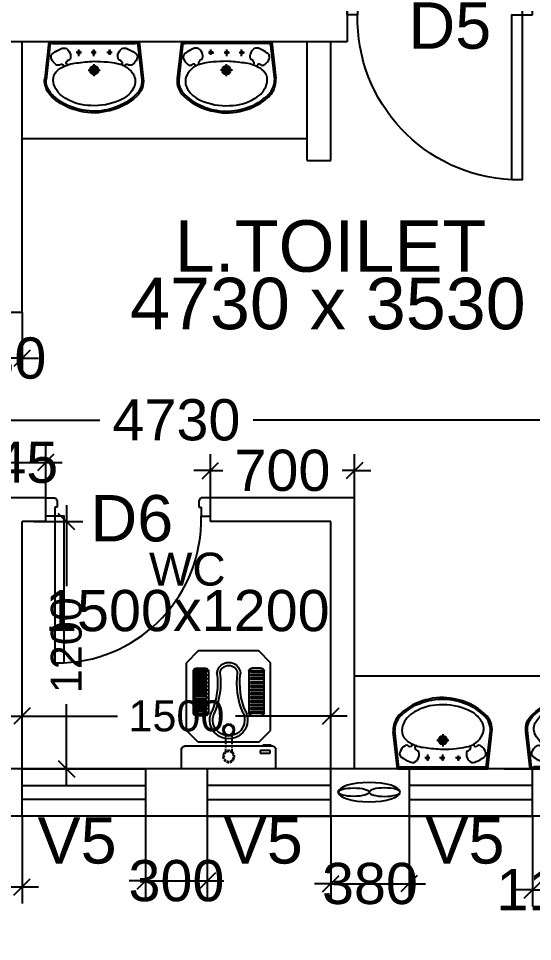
# Model space of a CAD drawing. Extents: x 7897917 to 8423973, y -6487334 to -6173396.
# Drawn here: x 7922551 to 7925049, y -6373084 to -6368603 of the extents above; entities that cross this region are included whole.
import ezdxf
from ezdxf.enums import TextEntityAlignment as Align

# ---------------------------------------------------------------- set-up
doc = ezdxf.new("R2010")
doc.units = 0
doc.header["$LTSCALE"] = 600
doc.header["$MEASUREMENT"] = 0
doc.header["$PDMODE"] = 35
doc.linetypes.add('HIDDEN', pattern=[0.375, 0.25, -0.125])
doc.layers.get('0').update_dxf_attribs({"linetype": 'CONTINUOUS'})
doc.layers.get('Defpoints').update_dxf_attribs({"linetype": 'CONTINUOUS'})
for name, color, linetype in [('DIM-TEXT', 8, 'CONTINUOUS'), ('DOOR', 32, 'CONTINUOUS'), ('Exaust', 8, 'CONTINUOUS'), ('joinery', 7, 'CONTINUOUS'), ('Room Dim', 1, 'CONTINUOUS'), ('T Wall', 8, 'CONTINUOUS'), ('TEXT', 6, 'CONTINUOUS'), ('Toi-Euip', 8, 'CONTINUOUS'), ('toi-fix', 46, 'CONTINUOUS'), ('Walls', 7, 'CONTINUOUS'), ('WIN', 151, 'CONTINUOUS'), ('Working Dim', 5, 'CONTINUOUS')]:
    doc.layers.add(name, color=color, linetype=linetype)
doc.styles.add('ari', font='arial.ttf')
doc.styles.add('ARIAL', font='arial.ttf')
doc.styles.add('RT', font='romant.shx')
doc.dimstyles.new('int. dim', dxfattribs={"dimtxt": 450, "dimasz": 80, "dimexe": 80, "dimexo": 0, "dimgap": 70, "dimtad": 0, "dimdec": 0, "dimzin": 12, "dimdsep": 46, "dimtxsty": 'ari', "dimblk": 'OBLIQUE', "dimcen": 2, "dimdle": 80, "dimclrd": 256, "dimclre": 256, "dimclrt": 6, "dimadec": 0, "dimazin": 0, "dimtfac": 1, "dimtdec": 0, "dimtix": 1, "dimtmove": 2, "dimatfit": 3, "dimfxl": 1, "dimtolj": 1, "dimtzin": 0, "dimlwd": -1, "dimlwe": -1, "dimarcsym": 0})
doc.dimstyles.new('TEXT', dxfattribs={"dimscale": 0, "dimtxt": 600, "dimasz": 300, "dimexe": 300, "dimexo": 30, "dimgap": 50, "dimtad": 0, "dimdec": 0, "dimzin": 0, "dimdsep": 46, "dimtxsty": 'RT', "dimblk": 'OBLIQUE', "dimcen": 0.09, "dimdle": 300, "dimclrd": 256, "dimclre": 256, "dimclrt": 170, "dimadec": 0, "dimazin": 0, "dimtfac": 1, "dimtdec": 0, "dimtofl": 0, "dimtmove": 2, "dimatfit": 3, "dimfxl": 1, "dimfrac": 2, "dimtolj": 1, "dimtzin": 0, "dimlwd": -1, "dimlwe": -1, "dimarcsym": 0})

# ---------------------------------------------------------------- blocks, each defined once
blk = doc.blocks.new('A$C4D064DB7')
at = {"layer": 'Toi-Euip', "color": 8}
for p, q in [((-212.3, 5.4), (-232.3, 184.5)), ((212.2, 4.9), (232.3, 184.5)), ((-219.3, -1), (-239.3, 178)), ((-28.5, 137.9), (30, 137.9)), ((0.9, 167), (0.9, 107.5)), ((219.2, -1), (239.3, 178)), ((-61.3, 51.7), (-86.8, 51.7)), ((-73.1, 68.7), (-73.1, 37.2)), ((11.1, 51.7), (-14.3, 51.7)), ((-0.6, 68.7), (-0.6, 37.2)), ((87.9, 51.7), (62.5, 51.7)), ((76.2, 63.6), (76.2, 37.2)), ((-204.6, 8.3), (200.4, 8.3)), ((-219.3, -1), (219.2, -1))]:
    blk.add_line(p, q, dxfattribs=at)
for centre, radius in [((0.9, 137.9), 20.9), ((0.9, 137.9), 15), ((0.9, 137.9), 10.5), ((-73.1, 51.7), 6.23), ((-0.6, 51.7), 6.23), ((76.2, 51.7), 6.23)]:
    blk.add_circle(centre, radius, dxfattribs=at)
for centre, radius, start, end in [((-15, 63.3), 278.1, 103.6801, 133.1199), ((-52.1, 129.5), 194.1, 106.9894, 130.6854), ((0.4, 42.8), 293.4, 66.1951, 111.8497), ((-3.7, 79.1), 265.8, 77.1391, 106.8516), ((11, 56.9), 284.8, 46.3845, 81.023), ((-115.7, 175.3), 119.3, 121.8415, 151.2146), ((-79.5, 166.9), 122.1, 117.7975, 160.6946), ((-12.7, 69.4), 239.9, 90.5187, 121.0564), ((4.5, 21.6), 288.4, 65.4107, 93.8454), ((17.4, 64.4), 266.9, 46.2173, 67.6674), ((74.5, 158), 135.4, 31.8603, 68.3132), ((-135.9, 190.3), 102.7, 132.34, 168.5521), ((-156.9, 191.3), 75.7, 146.7911, 185.1402), ((131.4, 192.6), 68.8, 336.7779, 32.4081), ((140.9, 188.9), 91.5, 357.2238, 48.0895), ((143.8, 190.8), 96.4, 352.3942, 48.6169), ((-159.3, 187.8), 80.7, 163.2392, 186.9959), ((-105.8, 184.4), 91.8, 165.5854, 192.6546), ((-124.3, 195.5), 77.6, 203.693, 246.3813), ((98.1, 210.4), 106.4, 278.0202, 335.0221), ((-154.2, 64.6), 55.1, 124.9669, 161.6496), ((-174.7, 96.4), 17.3, 50.4642, 129.5358), ((-157.9, 115.7), 8.33, 226.0403, 306.1074), ((-73.6, 263.8), 161.7, 239.5902, 265.9719), ((-156.5, 116.7), 8.45, 294.5104, 30.3287), ((-126.4, 102.5), 8.28, 83.1526, 217.3039), ((-110.1, 109.7), 26, 208.2715, 253.614), ((33.5, 869.5), 776.1, 261.2228, 267.52), ((-3.1, 803.8), 709.6, 270.2431, 275.5482), ((44.3, 384), 287.3, 274.2321, 283.8267), ((112.1, 109.7), 26, 286.386, 331.7285), ((129.6, 102.2), 7.16, 318.2984, 78.6803), ((157.9, 115.9), 7.49, 165.1523, 247.9307), ((159.9, 115.7), 8.33, 233.8926, 313.9597), ((176.7, 96.4), 17.3, 50.4642, 129.5358), ((156.2, 64.6), 55.1, 18.3504, 55.0331), ((-188.7, 72.6), 20.1, 152.4908, 243.191), ((-120.2, 149.2), 122.2, 230.5982, 250.4136), ((-161, 71.5), 47.7, 305.0585, 347.193), ((-144.2, 69.4), 30.9, 343.9654, 29.9209), ((146.2, 69.4), 30.9, 150.0791, 196.0346), ((163, 71.5), 47.7, 192.807, 234.9415), ((122.2, 149.2), 122.2, 289.5864, 309.4018), ((190.7, 72.6), 20.1, 296.809, 27.5092), ((-200, -15.1), 23.9, 101.1451, 143.7785), ((-145.6, 63.1), 33, 241.9192, 291.3561), ((147.6, 63.1), 33, 248.6439, 298.0808), ((199.8, -16.6), 24.9, 38.7487, 88.5796)]:
    blk.add_arc(centre, radius, start, end, dxfattribs=at)
blk = doc.blocks.new('A$C153C7E87')
at = {"layer": 'Exaust', "color": 10, "extrusion": (0, 0, -1)}
for centre, major_axis, ratio in [((0, 0), (150.2, 0.1), 0.312125), ((-75.1, 0), (75.1, 0), 0.271389)]:
    blk.add_ellipse(centre, major_axis=major_axis, ratio=ratio, start_param=3.141593, end_param=9.424778, dxfattribs=at)
at = {"layer": 'Exaust', "color": 10}
blk.add_ellipse((75.1, 0), major_axis=(75.1, 0), ratio=0.271389, dxfattribs=at)
blk = doc.blocks.new('Z$W@#1841')
at = {"layer": 'DOOR'}
for p, q in [((-267.6, -167.4), (-317.3, -167.4)), ((-317.3, -167.4), (-317.3, -267.4)), ((-267.6, -217.9), (-267.6, -167.4)), ((533, -217.9), (533, -167.4)), ((533, -167.4), (582.7, -167.4)), ((582.7, -167.4), (582.7, -267.4)), ((-254.1, -217.9), (-267.6, -217.9)), ((-254.1, -253.9), (-254.1, -217.9)), ((519.5, -253.9), (519.5, -217.9)), ((519.5, -217.9), (533, -217.9)), ((-317.3, -267.4), (-267.6, -267.4)), ((-267.6, -267.4), (-267.6, -265.2)), ((-254.1, -253.9), (-256.3, -253.9)), ((519.5, -253.9), (521.7, -253.9)), ((533, -267.4), (533, -265.2)), ((582.7, -267.4), (533, -267.4))]:
    blk.add_line(p, q, dxfattribs=at)
blk.add_lwpolyline([(482.5, 633.2), (482.5, -167.4), (533, -167.4), (533, 633.2)], close=True, dxfattribs=at)
at = {"layer": 'DOOR', "color": 145}
blk.add_arc((518.4, -152.1), 786.1, 92.6177, 181.1129, dxfattribs=at)
at = {"layer": 'DOOR'}
for centre, start, end in [((-267.6, -253.9), 270, 0), ((533, -253.9), 180, 270)]:
    blk.add_arc(centre, 11.2, start, end, dxfattribs=at)
blk = doc.blocks.new('A$C37B60793')
at = {"layer": 'toi-fix', "color": 8}
for p, q in [((0, 303.1), (127, 303.1)), ((0, -306.5), (0, 303.1)), ((146, -287.4), (146, 284.1)), ((171.2, 195), (247.4, 271.2)), ((247.4, 271.2), (685.9, 271.2)), ((762.1, 195), (685.9, 271.2)), ((171.2, -195.4), (171.2, 195)), ((343.3, 148.1), (343.3, 207.9)), ((358.5, 218.7), (358.5, 139.2)), ((369.5, 218.7), (358.5, 218.7)), ((362.3, 226.9), (630.5, 226.9)), ((369.5, 139.2), (369.5, 218.7)), ((382.7, 218.7), (382.7, 139.2)), ((393.7, 218.7), (382.7, 218.7)), ((393.7, 139.2), (393.7, 218.7)), ((406.9, 218.7), (406.9, 139.2)), ((417.9, 218.7), (406.9, 218.7)), ((417.9, 139.2), (417.9, 218.7)), ((431, 218.7), (431, 139.2)), ((442.1, 218.7), (431, 218.7)), ((442.1, 139.2), (442.1, 218.7)), ((455.2, 218.7), (455.2, 139.2)), ((466.3, 218.7), (455.2, 218.7)), ((466.3, 139.2), (466.3, 218.7)), ((479.4, 218.7), (479.4, 139.2)), ((490.5, 218.7), (479.4, 218.7)), ((490.5, 139.2), (490.5, 218.7)), ((503.6, 218.7), (503.6, 139.2)), ((514.6, 218.7), (503.6, 218.7)), ((514.6, 139.2), (514.6, 218.7)), ((527.8, 218.7), (527.8, 139.2)), ((538.8, 218.7), (527.8, 218.7)), ((538.8, 139.2), (538.8, 218.7)), ((552, 218.7), (552, 139.2)), ((563, 218.7), (552, 218.7)), ((563, 139.2), (563, 218.7)), ((576.2, 218.7), (576.2, 139.2)), ((587.2, 218.7), (576.2, 218.7)), ((587.2, 139.2), (587.2, 218.7)), ((600.4, 218.7), (600.4, 139.2)), ((611.4, 218.7), (600.4, 218.7)), ((611.4, 139.2), (611.4, 218.7)), ((624.5, 218.7), (624.5, 139.2)), ((635.6, 218.7), (624.5, 218.7)), ((635.6, 139.2), (635.6, 218.7)), ((649.5, 207.9), (649.5, 148.1)), ((762.1, -195.4), (762.1, 195)), ((358.5, 139.2), (369.5, 139.2)), ((630.5, 129.1), (362.3, 129.1)), ((382.7, 139.2), (393.7, 139.2)), ((406.9, 139.2), (417.9, 139.2)), ((431, 139.2), (442.1, 139.2)), ((455.2, 139.2), (466.3, 139.2)), ((479.4, 139.2), (490.5, 139.2)), ((503.6, 139.2), (514.6, 139.2)), ((527.8, 139.2), (538.8, 139.2)), ((552, 139.2), (563, 139.2)), ((576.2, 139.2), (587.2, 139.2)), ((600.4, 139.2), (611.4, 139.2)), ((624.5, 139.2), (635.6, 139.2)), ((343.3, -151.5), (343.3, -211.2)), ((358.5, -222), (358.5, -142.6)), ((358.5, -142.6), (369.5, -142.6)), ((630.5, -132.4), (362.3, -132.4)), ((369.5, -142.6), (369.5, -222)), ((382.7, -222), (382.7, -142.6)), ((382.7, -142.6), (393.7, -142.6)), ((393.7, -142.6), (393.7, -222)), ((406.9, -222), (406.9, -142.6)), ((406.9, -142.6), (417.9, -142.6)), ((417.9, -142.6), (417.9, -222)), ((431, -222), (431, -142.6)), ((431, -142.6), (442.1, -142.6)), ((442.1, -142.6), (442.1, -222)), ((455.2, -222), (455.2, -142.6)), ((455.2, -142.6), (466.3, -142.6)), ((466.3, -142.6), (466.3, -222)), ((479.4, -222), (479.4, -142.6)), ((479.4, -142.6), (490.5, -142.6)), ((490.5, -142.6), (490.5, -222)), ((503.6, -222), (503.6, -142.6)), ((503.6, -142.6), (514.6, -142.6)), ((514.6, -142.6), (514.6, -222)), ((527.8, -222), (527.8, -142.6)), ((527.8, -142.6), (538.8, -142.6)), ((538.8, -142.6), (538.8, -222)), ((552, -222), (552, -142.6)), ((552, -142.6), (563, -142.6)), ((563, -142.6), (563, -222)), ((576.2, -222), (576.2, -142.6)), ((576.2, -142.6), (587.2, -142.6)), ((587.2, -142.6), (587.2, -222)), ((600.4, -222), (600.4, -142.6)), ((600.4, -142.6), (611.4, -142.6)), ((611.4, -142.6), (611.4, -222)), ((624.5, -222), (624.5, -142.6)), ((624.5, -142.6), (635.6, -142.6)), ((635.6, -142.6), (635.6, -222)), ((649.5, -211.2), (649.5, -151.5)), ((117.8, -205), (100.3, -205)), ((100.3, -205), (100.3, -270.7)), ((117.8, -270.7), (117.8, -205)), ((153.7, -221.4), (147.5, -221.4)), ((147.5, -221.4), (147.5, -276.8)), ((153.7, -276.8), (153.7, -221.4)), ((171.2, -195.4), (247.4, -271.6)), ((369.5, -222), (358.5, -222)), ((362.3, -230.3), (630.5, -230.3)), ((393.7, -222), (382.7, -222)), ((417.9, -222), (406.9, -222)), ((442.1, -222), (431, -222)), ((466.3, -222), (455.2, -222)), ((490.5, -222), (479.4, -222)), ((514.6, -222), (503.6, -222)), ((538.8, -222), (527.8, -222)), ((563, -222), (552, -222)), ((587.2, -222), (576.2, -222)), ((611.4, -222), (600.4, -222)), ((635.6, -222), (624.5, -222)), ((685.9, -271.6), (762.1, -195.4)), ((100.3, -270.7), (117.8, -270.7)), ((147.5, -276.8), (153.7, -276.8)), ((247.4, -271.6), (685.9, -271.6)), ((0, -306.5), (127, -306.5))]:
    blk.add_line(p, q, dxfattribs=at)
at = {"layer": 'toi-fix', "color": 8, "linetype": 'HIDDEN', "ltscale": 0.1}
for p, q in [((219.3, 19), (111.7, 19)), ((219.3, -22.3), (111.7, -22.3))]:
    blk.add_line(p, q, dxfattribs=at)
at = {"layer": 'toi-fix', "color": 8, "extrusion": (0, 0, -1)}
for centre, major_axis, start_param, end_param in [((127, 284.1), (-13.5, -13.5), 2.356194, 3.926991), ((362.3, 207.9), (13.5, -13.5), 2.356194, 3.926991), ((630.5, 207.9), (-13.5, -13.5), 2.356194, 3.926991), ((316.3, -1.7), (0, -122.2), -0.449608, 3.591264), ((362.3, 148.1), (-13.5, -13.5), -0.785398, 0.785398), ((630.5, 148.1), (-13.5, -13.5), 3.926991, 5.497787), ((316.3, -1.7), (0, -103.2), -0.449671, 3.591202), ((554, 536.4), (-29.4, -484.3), -0.19615, 0.346746), ((554, 536.4), (-11.6, -466), -0.160496, 0.3824), ((611.1, -1.7), (-54, -54), 2.434309, 5.419673), ((251.3, -1.7), (-26.9, -26.9), 0.785398, 7.068583), ((251.3, -1.7), (-22.5, -22.5), 0.785398, 7.068583), ((611.1, -1.7), (40.6, -40.6), 4.005105, 6.990469), ((554, -539.7), (29.4, -484.3), 2.794864, 3.33776), ((554, -539.7), (11.6, -466), 2.7592, 3.302095), ((362.3, -151.5), (13.5, -13.5), 2.356194, 3.926991), ((630.5, -151.5), (13.5, -13.5), 3.926991, 5.497787), ((362.3, -211.2), (-13.5, -13.5), -0.785398, 0.785398), ((630.5, -211.2), (13.5, -13.5), 5.497787, 7.068583), ((127, -287.4), (13.5, -13.5), 5.497787, 7.068583)]:
    blk.add_ellipse(centre, major_axis=major_axis, ratio=1, start_param=start_param, end_param=end_param, dxfattribs=at)
at = {"layer": 'toi-fix', "color": 8, "linetype": 'HIDDEN', "ltscale": 0.1, "extrusion": (0, 0, -1)}
for major_axis, start_param, end_param in [((26.9, -26.9), 2.356194490188911, 8.639379797368496), ((22.5, -22.5), 2.356194490188169, 8.639379797367756)]:
    blk.add_ellipse((79.7, -1.7), major_axis=major_axis, ratio=1, start_param=start_param, end_param=end_param, dxfattribs=at)
blk = doc.blocks.new('_Oblique')
at = {"color": 0, "linetype": 'ByBlock', "lineweight": -2}
blk.add_line((-0.5, -0.5), (0.5, 0.5), dxfattribs=at)
blk = doc.blocks.new('*D306')
at = {"layer": 'Defpoints', "color": 0, "transparency": 16777216}
for p in [(7924068.9, -6371989.5), (7922568.9, -6372136.5), (7924068.9, -6372136.5)]:
    blk.add_point(p, dxfattribs=at)
at = {"layer": 'Working Dim', "transparency": 16777216}
for p, q in [((7922568.9, -6372136.5), (7922568.9, -6371909.5)), ((7924068.9, -6372136.5), (7924068.9, -6371909.5)), ((7922488.9, -6371989.5), (7923032.2, -6371989.5)), ((7924148.9, -6371989.5), (7923605.6, -6371989.5))]:
    blk.add_line(p, q, dxfattribs=at)
at = {"layer": 'Working Dim', "transparency": 16777216, "xscale": 80, "yscale": 80, "zscale": 80, "rotation": 180}
blk.add_blockref('_Oblique', (7922568.9, -6371989.5), dxfattribs=at)
at = {"layer": 'Working Dim', "transparency": 16777216, "xscale": 80, "yscale": 80, "zscale": 80}
blk.add_blockref('_Oblique', (7924068.9, -6371989.5), dxfattribs=at)
at = {"layer": 'Working Dim', "color": 6, "transparency": 16777216, "insert": (7923318.9, -6371989.5), "char_height": 150, "attachment_point": 5, "style": 'ari'}
blk.add_mtext('\\A1;1500', dxfattribs=at)
blk = doc.blocks.new('*D308')
at = {"layer": 'Defpoints', "color": 0, "transparency": 16777216}
for p in [(7925106.5, -6368715.6, 5.1), (7925212.3, -6368715.6), (7924911.5, -6372245.6)]:
    blk.add_point(p, dxfattribs=at)
at = {"layer": 'Working Dim', "transparency": 16777216}
for p, q in [((7925212.3, -6368635.6), (7925212.3, -6370112.4)), ((7925106.5, -6368715.6), (7925292.3, -6368715.6)), ((7925212.3, -6372325.6), (7925212.3, -6370848.8)), ((7924911.5, -6372245.6), (7925292.3, -6372245.6))]:
    blk.add_line(p, q, dxfattribs=at)
at = {"layer": 'Working Dim', "transparency": 16777216, "xscale": 80, "yscale": 80, "zscale": 80}
for p, rotation in [((7925212.3, -6368715.6), 90), ((7925212.3, -6372245.6), 270)]:
    blk.add_blockref('_Oblique', p, dxfattribs=dict(at, rotation=rotation))
at = {"layer": 'Working Dim', "color": 6, "transparency": 16777216, "insert": (7925212.3, -6370480.6), "char_height": 200, "attachment_point": 5, "rotation": 90, "style": 'ari'}
blk.add_mtext('\\A1;3530', dxfattribs=at)
blk = doc.blocks.new('*D409')
at = {"layer": 'Defpoints', "color": 0, "transparency": 16777216}
for p in [(7922626.4, -6371045.6), (7922626.4, -6372245.6, 5.1), (7922784.6, -6372245.6)]:
    blk.add_point(p, dxfattribs=at)
at = {"layer": 'Working Dim', "transparency": 16777216}
for p, q in [((7922784.6, -6370965.6), (7922784.6, -6371358.9)), ((7922626.4, -6371045.6), (7922864.6, -6371045.6)), ((7922784.6, -6372325.6), (7922784.6, -6371932.2)), ((7922626.4, -6372245.6), (7922864.6, -6372245.6))]:
    blk.add_line(p, q, dxfattribs=at)
at = {"layer": 'Working Dim', "transparency": 16777216, "xscale": 80, "yscale": 80, "zscale": 80}
for p, rotation in [((7922784.6, -6371045.6), 90), ((7922784.6, -6372245.6), 270)]:
    blk.add_blockref('_Oblique', p, dxfattribs=dict(at, rotation=rotation))
at = {"layer": 'Working Dim', "color": 6, "transparency": 16777216, "insert": (7922784.6, -6371645.6), "char_height": 150, "attachment_point": 5, "rotation": 90, "style": 'ari'}
blk.add_mtext('\\A1;1200', dxfattribs=at)
blk = doc.blocks.new('*D415')
at = {"layer": 'Defpoints', "color": 0, "transparency": 16777216}
for p in [(7925684, -6370552.5), (7925684, -6370740.6, 5.1), (7920953.9, -6370778.2, 0.7)]:
    blk.add_point(p, dxfattribs=at)
at = {"layer": 'Working Dim', "transparency": 16777216}
for p, q in [((7920953.9, -6370778.2), (7920953.9, -6370472.5)), ((7925684, -6370740.6), (7925684, -6370472.5)), ((7920873.9, -6370552.5), (7922946.7, -6370552.5)), ((7925764, -6370552.5), (7923691.3, -6370552.5))]:
    blk.add_line(p, q, dxfattribs=at)
at = {"layer": 'Working Dim', "transparency": 16777216, "xscale": 80, "yscale": 80, "zscale": 80, "rotation": 180}
blk.add_blockref('_Oblique', (7920953.9, -6370552.5), dxfattribs=at)
at = {"layer": 'Working Dim', "transparency": 16777216, "xscale": 80, "yscale": 80, "zscale": 80}
blk.add_blockref('_Oblique', (7925684, -6370552.5), dxfattribs=at)
at = {"layer": 'Working Dim', "color": 6, "transparency": 16777216, "insert": (7923319, -6370552.5), "char_height": 200, "attachment_point": 5, "style": 'ari'}
blk.add_mtext('\\A1;4730', dxfattribs=at)
blk = doc.blocks.new('*D1145')
at = {"layer": 'Defpoints', "color": 0, "transparency": 16777216}
for p in [(7921783.9, -6372475.6), (7922568.9, -6372475.6), (7922568.9, -6372819.5)]:
    blk.add_point(p, dxfattribs=at)
at = {"layer": 'Working Dim', "transparency": 16777216}
for p, q in [((7921783.9, -6372475.6), (7921783.9, -6372899.5)), ((7922568.9, -6372475.6), (7922568.9, -6372899.5)), ((7921703.9, -6372819.5), (7921885.5, -6372819.5)), ((7922648.9, -6372819.5), (7922467.3, -6372819.5))]:
    blk.add_line(p, q, dxfattribs=at)
at = {"layer": 'Working Dim', "transparency": 16777216, "xscale": 80, "yscale": 80, "zscale": 80, "rotation": 180}
blk.add_blockref('_Oblique', (7921783.9, -6372819.5), dxfattribs=at)
at = {"layer": 'Working Dim', "transparency": 16777216, "xscale": 80, "yscale": 80, "zscale": 80}
blk.add_blockref('_Oblique', (7922568.9, -6372819.5), dxfattribs=at)
at = {"layer": 'Working Dim', "color": 6, "transparency": 16777216, "insert": (7922176.4, -6372819.5), "char_height": 200, "attachment_point": 5, "style": 'ari'}
blk.add_mtext('\\A1;785', dxfattribs=at)
blk = doc.blocks.new('*D1146')
at = {"layer": 'Defpoints', "color": 0, "transparency": 16777216}
for p in [(7923168.9, -6372475.6), (7923469, -6372475.6), (7923469, -6372789.8)]:
    blk.add_point(p, dxfattribs=at)
at = {"layer": 'Working Dim', "transparency": 16777216}
for p, q in [((7923168.9, -6372475.6), (7923168.9, -6372869.8)), ((7923469, -6372475.6), (7923469, -6372869.8)), ((7923168.9, -6372789.8), (7923088.9, -6372789.8)), ((7923168.9, -6372789.8), (7923469, -6372789.8)), ((7923469, -6372789.8), (7923549, -6372789.8))]:
    blk.add_line(p, q, dxfattribs=at)
at = {"layer": 'Working Dim', "transparency": 16777216, "xscale": 80, "yscale": 80, "zscale": 80}
blk.add_blockref('_Oblique', (7923168.9, -6372789.8), dxfattribs=at)
at = {"layer": 'Working Dim', "transparency": 16777216, "xscale": 80, "yscale": 80, "zscale": 80, "rotation": 180}
blk.add_blockref('_Oblique', (7923469, -6372789.8), dxfattribs=at)
at = {"layer": 'Working Dim', "color": 6, "transparency": 16777216, "insert": (7923319, -6372789.8), "char_height": 200, "attachment_point": 5, "style": 'ari'}
blk.add_mtext('\\A1;300', dxfattribs=at)
blk = doc.blocks.new('*D1147')
at = {"layer": 'Defpoints', "color": 0, "transparency": 16777216}
for p in [(7924069, -6372475.6), (7924449, -6372475.6), (7924449, -6372803.5)]:
    blk.add_point(p, dxfattribs=at)
at = {"layer": 'Working Dim', "transparency": 16777216}
for p, q in [((7924069, -6372475.6), (7924069, -6372883.5)), ((7924449, -6372475.6), (7924449, -6372883.5)), ((7924069, -6372803.5), (7923989, -6372803.5)), ((7924069, -6372803.5), (7924449, -6372803.5)), ((7924449, -6372803.5), (7924529, -6372803.5))]:
    blk.add_line(p, q, dxfattribs=at)
at = {"layer": 'Working Dim', "transparency": 16777216, "xscale": 80, "yscale": 80, "zscale": 80}
blk.add_blockref('_Oblique', (7924069, -6372803.5), dxfattribs=at)
at = {"layer": 'Working Dim', "transparency": 16777216, "xscale": 80, "yscale": 80, "zscale": 80, "rotation": 180}
blk.add_blockref('_Oblique', (7924449, -6372803.5), dxfattribs=at)
at = {"layer": 'Working Dim', "color": 6, "transparency": 16777216, "insert": (7924259, -6372803.5), "char_height": 200, "attachment_point": 5, "style": 'ari'}
blk.add_mtext('\\A1;380', dxfattribs=at)
blk = doc.blocks.new('*D1148')
at = {"layer": 'Defpoints', "color": 0, "transparency": 16777216}
for p in [(7925049, -6372475.6), (7925163.9, -6372475.6), (7925163.9, -6372833.6)]:
    blk.add_point(p, dxfattribs=at)
at = {"layer": 'Working Dim', "transparency": 16777216}
for p, q in [((7925049, -6372475.6), (7925049, -6372913.6)), ((7925163.9, -6372475.6), (7925163.9, -6372913.6)), ((7925049, -6372833.6), (7924969, -6372833.6)), ((7925049, -6372833.6), (7925163.9, -6372833.6)), ((7925163.9, -6372833.6), (7925243.9, -6372833.6))]:
    blk.add_line(p, q, dxfattribs=at)
at = {"layer": 'Working Dim', "transparency": 16777216, "xscale": 80, "yscale": 80, "zscale": 80}
blk.add_blockref('_Oblique', (7925049, -6372833.6), dxfattribs=at)
at = {"layer": 'Working Dim', "transparency": 16777216, "xscale": 80, "yscale": 80, "zscale": 80, "rotation": 180}
blk.add_blockref('_Oblique', (7925163.9, -6372833.6), dxfattribs=at)
at = {"layer": 'Working Dim', "color": 6, "transparency": 16777216, "insert": (7925106.5, -6372833.6), "char_height": 200, "attachment_point": 5, "style": 'ari'}
blk.add_mtext('\\A1;115', dxfattribs=at)
blk = doc.blocks.new('*D1183')
at = {"layer": 'Defpoints', "color": 0, "transparency": 16777216}
for p in [(7922683.9, -6370758.5), (7922338.9, -6370930.6), (7922683.9, -6370930.6)]:
    blk.add_point(p, dxfattribs=at)
at = {"layer": 'Working Dim', "transparency": 16777216}
for p, q in [((7922338.9, -6370930.6), (7922338.9, -6370678.5)), ((7922683.9, -6370930.6), (7922683.9, -6370678.5)), ((7922338.9, -6370758.5), (7922258.9, -6370758.5)), ((7922338.9, -6370758.5), (7922683.9, -6370758.5)), ((7922683.9, -6370758.5), (7922763.9, -6370758.5))]:
    blk.add_line(p, q, dxfattribs=at)
at = {"layer": 'Working Dim', "transparency": 16777216, "xscale": 80, "yscale": 80, "zscale": 80}
blk.add_blockref('_Oblique', (7922338.9, -6370758.5), dxfattribs=at)
at = {"layer": 'Working Dim', "transparency": 16777216, "xscale": 80, "yscale": 80, "zscale": 80, "rotation": 180}
blk.add_blockref('_Oblique', (7922683.9, -6370758.5), dxfattribs=at)
at = {"layer": 'Working Dim', "color": 6, "transparency": 16777216, "insert": (7922511.4, -6370758.5), "char_height": 200, "attachment_point": 5, "style": 'ari'}
blk.add_mtext('\\A1;345', dxfattribs=at)
blk = doc.blocks.new('*D1184')
at = {"layer": 'Defpoints', "color": 0, "transparency": 16777216}
for p in [(7924183.9, -6370797.8), (7923483.9, -6370930.6), (7924183.9, -6370930.6)]:
    blk.add_point(p, dxfattribs=at)
at = {"layer": 'Working Dim', "transparency": 16777216}
for p, q in [((7923483.9, -6370930.6), (7923483.9, -6370717.8)), ((7924183.9, -6370930.6), (7924183.9, -6370717.8)), ((7923483.9, -6370797.8), (7923403.9, -6370797.8)), ((7923483.9, -6370797.8), (7923544.1, -6370797.8)), ((7924183.9, -6370797.8), (7924123.7, -6370797.8)), ((7924183.9, -6370797.8), (7924263.9, -6370797.8))]:
    blk.add_line(p, q, dxfattribs=at)
at = {"layer": 'Working Dim', "transparency": 16777216, "xscale": 80, "yscale": 80, "zscale": 80}
blk.add_blockref('_Oblique', (7923483.9, -6370797.8), dxfattribs=at)
at = {"layer": 'Working Dim', "transparency": 16777216, "xscale": 80, "yscale": 80, "zscale": 80, "rotation": 180}
blk.add_blockref('_Oblique', (7924183.9, -6370797.8), dxfattribs=at)
at = {"layer": 'Working Dim', "color": 6, "transparency": 16777216, "insert": (7923833.9, -6370797.8), "char_height": 200, "attachment_point": 5, "style": 'ari'}
blk.add_mtext('\\A1;700', dxfattribs=at)
blk = doc.blocks.new('*D1186')
at = {"layer": 'Defpoints', "color": 0, "transparency": 16777216}
for p in [(7922338.9, -6370030.6), (7922568.9, -6370030.6), (7922338.9, -6370252.7)]:
    blk.add_point(p, dxfattribs=at)
at = {"layer": 'Working Dim', "transparency": 16777216}
for p, q in [((7922338.9, -6370030.6), (7922338.9, -6370332.7)), ((7922568.9, -6370030.6), (7922568.9, -6370332.7)), ((7922338.9, -6370252.7), (7922258.9, -6370252.7)), ((7922568.9, -6370252.7), (7922338.9, -6370252.7)), ((7922568.9, -6370252.7), (7922648.9, -6370252.7))]:
    blk.add_line(p, q, dxfattribs=at)
at = {"layer": 'Working Dim', "transparency": 16777216, "xscale": 80, "yscale": 80, "zscale": 80}
blk.add_blockref('_Oblique', (7922338.9, -6370252.7), dxfattribs=at)
at = {"layer": 'Working Dim', "transparency": 16777216, "xscale": 80, "yscale": 80, "zscale": 80, "rotation": 180}
blk.add_blockref('_Oblique', (7922568.9, -6370252.7), dxfattribs=at)
at = {"layer": 'Working Dim', "color": 6, "transparency": 16777216, "insert": (7922453.9, -6370252.7), "char_height": 200, "attachment_point": 5, "style": 'ari'}
blk.add_mtext('\\A1;230', dxfattribs=at)
blk = doc.blocks.new('*D1458')
at = {"layer": 'Defpoints', "color": 0, "linetype": 'Continuous', "transparency": 16777216}
for p in [(7959834, -6373075.5, 1), (7918773.9, -6373178.3, -5.5), (7918773.9, -6374379.8)]:
    blk.add_point(p, dxfattribs=at)
at = {"layer": 'DIM-TEXT', "transparency": 16777216}
for p, q in [((7959834, -6373075.5), (7959834, -6374679.8)), ((7918773.9, -6373178.3), (7918773.9, -6374679.8)), ((7918473.9, -6374379.8), (7926706.8, -6374379.8)), ((7960134, -6374379.8), (7951901.1, -6374379.8))]:
    blk.add_line(p, q, dxfattribs=at)
at = {"layer": 'DIM-TEXT', "linetype": 'Continuous', "transparency": 16777216, "xscale": 300, "yscale": 300, "zscale": 300, "rotation": 180}
blk.add_blockref('_Oblique', (7918773.9, -6374379.8), dxfattribs=at)
at = {"layer": 'DIM-TEXT', "linetype": 'Continuous', "transparency": 16777216, "xscale": 300, "yscale": 300, "zscale": 300}
blk.add_blockref('_Oblique', (7959834, -6374379.8), dxfattribs=at)
at = {"layer": 'DIM-TEXT', "color": 170, "linetype": 'Continuous', "transparency": 16777216, "insert": (7939304, -6374379.8), "char_height": 750, "attachment_point": 5, "style": 'ari'}
blk.add_mtext('\\A1;{\\H1.067x;POST OPARATIVE (Surgery) - WARD  ( 20 Beds )}', dxfattribs=at)

msp = doc.modelspace()

# ---------------------------------------------------------------- linework, layer by layer
at = {"layer": 'T Wall', "color": 6, "linetype": 'Continuous'}
for p, q in [((7922568.907, -6370030.581), (7922568.907, -6368715.581)), ((7923953.907, -6369292.289), (7923953.907, -6368715.581)), ((7924068.907, -6369292.289), (7924068.907, -6368715.581)), ((7923953.907, -6369292.289), (7924068.907, -6369292.289)), ((7922568.907, -6370030.581), (7922338.907, -6370030.581)), ((7922683.907, -6370930.581), (7922338.907, -6370930.581)), ((7922683.907, -6371045.581), (7922683.907, -6370930.581)), ((7924183.907, -6370930.581), (7923483.907, -6370930.581)), ((7923483.907, -6371045.581), (7923483.907, -6370930.581)), ((7924183.907, -6372245.581), (7924183.907, -6370930.581)), ((7922568.907, -6372245.581), (7922568.907, -6371045.581)), ((7922683.907, -6371045.581), (7922568.907, -6371045.581)), ((7924068.907, -6371045.581), (7923483.907, -6371045.581)), ((7924068.907, -6372245.581), (7924068.907, -6371045.581))]:
    msp.add_line(p, q, dxfattribs=at)
at = {"layer": 'toi-fix'}
for p, q in [((7923953.907, -6369187.682), (7922568.907, -6369187.682)), ((7925684.042, -6371795.564), (7924183.907, -6371795.564))]:
    msp.add_line(p, q, dxfattribs=at)
at = {"layer": 'Walls'}
for p, q in [((7924149.043, -6368485.581), (7924149.043, -6368715.581)), ((7924149.043, -6368715.581), (7920953.907, -6368715.581)), ((7925164.042, -6372245.581), (7920953.907, -6372245.581)), ((7925164.042, -6372475.581), (7920723.907, -6372475.581))]:
    msp.add_line(p, q, dxfattribs=at)
at = {"layer": 'WIN', "linetype": 'Continuous'}
for points in [[(7923168.907, -6372475.581), (7922568.907, -6372475.581), (7922568.907, -6372245.581), (7923168.907, -6372245.581)], [(7923469.042, -6372475.581), (7924069.042, -6372475.581), (7924069.042, -6372245.581), (7923469.042, -6372245.581)], [(7924449.042, -6372475.581), (7925049.042, -6372475.581), (7925049.042, -6372245.581), (7924449.042, -6372245.581)], [(7923168.907, -6372394.24), (7922568.907, -6372394.24), (7922568.907, -6372326.922), (7923168.907, -6372326.922)], [(7923469.042, -6372394.24), (7924069.042, -6372394.24), (7924069.042, -6372326.922), (7923469.042, -6372326.922)], [(7924449.042, -6372394.24), (7925049.042, -6372394.24), (7925049.042, -6372326.922), (7924449.042, -6372326.922)]]:
    msp.add_lwpolyline(points, close=True, dxfattribs=at)

# ---------------------------------------------------------------- block references
at = {"layer": 'DOOR', "linetype": 'Continuous', "xscale": -1, "rotation": 180}
msp.add_blockref('Z$W@#1841', (7924466.327, -6368752.989), dxfattribs=at)
at = {"layer": 'DOOR', "linetype": 'Continuous', "xscale": 0.8887360580265522, "yscale": 0.8887360580265522, "zscale": 0.8887360580265522, "rotation": 180}
msp.add_blockref('Z$W@#1841', (7923201.787, -6371168.236), dxfattribs=at)
at = {"layer": 'Exaust', "linetype": 'Continuous', "rotation": 180}
msp.add_blockref('A$C153C7E87', (7924255.289, -6372358.785), dxfattribs=at)
at = {"layer": 'toi-fix', "xscale": -1, "rotation": 180}
msp.add_blockref('A$C4D064DB7', (7922918.382, -6368716.595), dxfattribs=at)
at = {"layer": 'toi-fix', "rotation": 180}
msp.add_blockref('A$C4D064DB7', (7923562.41, -6368716.595), dxfattribs=at)
at = {"layer": 'toi-fix', "color": 7, "xscale": 0.7511875331401825, "yscale": 0.7511875331401825, "zscale": 0.7511875331401825, "rotation": 90}
msp.add_blockref('A$C37B60793', (7923571.698, -6372245.541), dxfattribs=at)
at = {"layer": 'toi-fix'}
msp.add_blockref('A$C4D064DB7', (7924611.961, -6372244.567), dxfattribs=at)
at = {"layer": 'toi-fix', "xscale": -1}
msp.add_blockref('A$C4D064DB7', (7925255.989, -6372244.567), dxfattribs=at)

# ---------------------------------------------------------------- texts
at = {"layer": 'joinery', "style": 'ari'}
for s, p in [('D5', (7924446.363, -6368749.728, 5.131)), ('D6', (7922901.466, -6371141.596))]:
    msp.add_text(s, height=225, dxfattribs=at).set_placement(p)
for p in [(7922836.251, -6372705.396), (7923740.569, -6372705.396), (7924720.569, -6372705.396)]:
    msp.add_text('V5', height=225, dxfattribs=at).set_placement(p, align=Align.CENTER)
at = {"layer": 'Room Dim', "style": 'ARIAL'}
for s, height, p in [('4730 x 3530', 250, (7924054.489, -6370111.579)), ('1500x1200', 200, (7923371.827, -6371577.255))]:
    msp.add_text(s, height=height, dxfattribs=at).set_placement(p, align=Align.CENTER)
at = {"layer": 'TEXT', "color": 7, "style": 'ARIAL'}
for s, height, p in [('L.TOILET', 250, (7924067.206, -6369832.529)), ('WC', 160, (7923371.827, -6371356.145))]:
    msp.add_text(s, height=height, dxfattribs=at).set_placement(p, align=Align.CENTER)

# ---------------------------------------------------------------- dimensions: what is measured, and where the dimension line sits
at = {"layer": 'DIM-TEXT', "linetype": 'Continuous'}
dim = msp.add_linear_dim(base=(7918773.907, -6374379.849, 5.479), p1=(7959834.048, -6373075.455, 6.51), p2=(7918773.907, -6373178.323), text='{\\H1.067x;POST OPARATIVE (Surgery) - WARD  ( 20 Beds )}', dimstyle='TEXT', override={"dimscale": 1, "dimtxt": 750, "dimexo": 0, "dimtxsty": 'ari'}, dxfattribs=at)
dim.commit()
dim.dimension.update_dxf_attribs({"geometry": '*D1458', "text_midpoint": (7939303.977, -6374379.849, 5.479)})
at = {"layer": 'Working Dim'}
for base, p1, p2, override, picture, middle in [((7925212.326, -6368715.581), (7924911.511, -6372245.581), (7925106.543, -6368715.581, 5.131), {"dimtxt": 200}, '*D308', (7925212.326, -6370480.581)), ((7922784.621, -6372245.581), (7922626.407, -6371045.581), (7922626.407, -6372245.581, 5.131), {"dimtxt": 150}, '*D409', (7922784.621, -6371645.581))]:
    dim = msp.add_linear_dim(base=base, p1=p1, p2=p2, angle=90, dimstyle='int. dim', override=override, dxfattribs=at)
    dim.commit()
    dim.dimension.update_dxf_attribs({"geometry": picture, "text_midpoint": middle})
for base, p1, p2, override, picture, middle in [((7922338.907, -6370252.661), (7922568.907, -6370030.581), (7922338.907, -6370030.581), {"dimtxt": 200, "dimarcsym": 1}, '*D1186', (7922453.907, -6370252.661)), ((7925684.042, -6370552.482), (7920953.907, -6370778.152, 0.696), (7925684.042, -6370740.579, 5.131), {"dimtxt": 200}, '*D415', (7923318.975, -6370552.482)), ((7922683.907, -6370758.515), (7922338.907, -6370930.581), (7922683.907, -6370930.581), {"dimtxt": 200, "dimarcsym": 1}, '*D1183', (7922511.407, -6370758.515)), ((7924183.907, -6370797.79), (7923483.907, -6370930.581), (7924183.907, -6370930.581), {"dimtxt": 200, "dimarcsym": 1}, '*D1184', (7923833.907, -6370797.79)), ((7924068.907, -6371989.501), (7922568.907, -6372136.453), (7924068.907, -6372136.453), {"dimtxt": 150}, '*D306', (7923318.907, -6371989.501)), ((7922568.907, -6372819.532), (7921783.907, -6372475.581), (7922568.907, -6372475.581), {"dimtxt": 200, "dimarcsym": 1}, '*D1145', (7922176.407, -6372819.532)), ((7923469.042, -6372789.831), (7923168.907, -6372475.581), (7923469.042, -6372475.581), {"dimtxt": 200, "dimarcsym": 1}, '*D1146', (7923318.975, -6372789.831)), ((7924449.042, -6372803.477), (7924069.042, -6372475.581), (7924449.042, -6372475.581), {"dimtxt": 200, "dimarcsym": 1}, '*D1147', (7924259.042, -6372803.477)), ((7925163.907, -6372833.578), (7925049.042, -6372475.581), (7925163.907, -6372475.581), {"dimtxt": 200, "dimarcsym": 1}, '*D1148', (7925106.475, -6372833.578))]:
    dim = msp.add_linear_dim(base=base, p1=p1, p2=p2, dimstyle='int. dim', override=override, dxfattribs=at)
    dim.commit()
    dim.dimension.update_dxf_attribs({"geometry": picture, "text_midpoint": middle})

doc.saveas('drawing.dxf')
